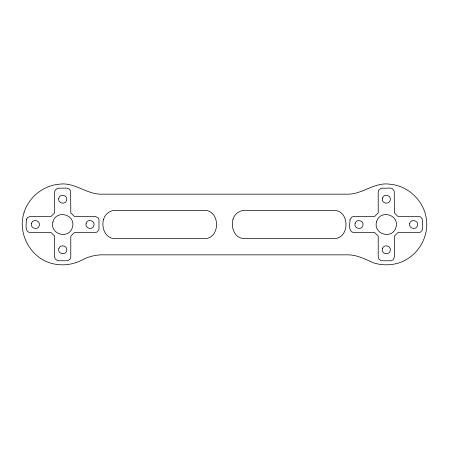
<?xml version="1.0" encoding="UTF-8"?>
<svg xmlns="http://www.w3.org/2000/svg" width="449" height="449" viewBox="0 0 449 449"><rect width="100%" height="100%" fill="white"/><g stroke="black" fill="none" stroke-linecap="round" stroke-linejoin="round"><path stroke-width="0.67" d="M26.435 219.409C26.586 223.434 24.066 231.953 30.341 232.588L51.085 232.588L54.61 236.118L54.61 256.862L55.154 258.882L57.612 260.768L67.793 260.768L70.252 258.882L70.79 256.862L70.79 236.118L74.321 232.588L95.059 232.588L97.085 232.049L98.971 229.591L98.971 219.409L97.921 217.597L95.059 216.412L74.321 216.412L70.79 212.882L70.656 191.094L69.606 189.282L66.749 188.097L57.612 188.232L55.154 190.118L54.61 192.138L54.61 212.882L51.085 216.412L30.341 216.412L27.484 217.597L26.435 219.409M31.492 223.45C29.954 228.423 38.148 230.618 39.304 225.55C40.842 220.577 32.648 218.382 31.492 223.45M52.931 221.885C49.407 234.53 69.202 239.833 72.469 227.115C75.999 214.47 56.204 209.167 52.931 221.885M58.797 198.172C57.259 203.139 65.453 205.333 66.609 200.265C68.141 195.298 59.947 193.104 58.797 198.172M58.797 248.735C57.259 253.702 65.453 255.896 66.609 250.828C68.141 245.861 59.947 243.667 58.797 248.735M86.096 223.45C84.564 228.423 92.758 230.618 93.914 225.55C95.446 220.577 87.252 218.382 86.096 223.45M103.567 219.337C101.115 227.665 105.414 238.789 115.286 238.655L204.273 238.655C220.622 238.868 220.622 210.132 204.273 210.345L115.286 210.345C109.921 210.373 104.982 214.162 103.567 219.337M233.003 219.337C230.556 227.665 234.849 238.789 244.727 238.655L333.714 238.655C350.063 238.868 350.063 210.132 333.714 210.345L244.727 210.345C239.362 210.373 234.423 214.162 233.003 219.337M350.029 219.409C350.181 223.434 347.666 231.953 353.941 232.588L374.679 232.588L378.21 236.118L378.21 256.862L378.748 258.882L381.207 260.768L391.388 260.768L393.201 259.718L394.39 256.862L394.39 236.118L397.915 232.588L418.659 232.588L420.679 232.049L422.565 229.591L422.565 219.409L420.679 216.951L418.659 216.412L397.915 216.412L394.39 212.882L394.25 191.094L392.364 188.636L390.344 188.097L381.207 188.232L378.748 190.118L378.21 192.138L378.21 212.882L374.679 216.412L353.941 216.412L351.915 216.951L350.029 219.409M355.086 223.45C353.554 228.423 361.748 230.618 362.904 225.55C364.436 220.577 356.242 218.382 355.086 223.45M376.531 221.885C373.001 234.53 392.796 239.833 396.069 227.115C399.593 214.47 379.798 209.167 376.531 221.885M382.391 198.172C380.859 203.139 389.053 205.333 390.203 200.265C391.741 195.298 383.547 193.104 382.391 198.172M382.391 248.735C380.859 253.702 389.053 255.896 390.203 250.828C391.741 245.861 383.547 243.667 382.391 248.735M409.696 223.45C408.158 228.423 416.352 230.618 417.508 225.55C419.046 220.577 410.852 218.382 409.696 223.45M24.016 212.68C17.331 233.424 30.302 257.49 51.309 263.31C61.625 266.184 72.839 264.949 82.285 259.892C88.33 256.693 95.031 254.965 101.867 254.836L347.133 254.836C356.837 254.605 365.402 259.354 374.051 263.052C381.757 265.314 389.934 265.404 397.691 263.31C415.886 258.108 428.548 239.323 426.55 220.51C424.816 201.663 408.708 185.734 389.844 184.208C374.382 181.851 362.304 194.63 347.133 194.164L101.867 194.164C86.696 194.63 74.618 181.851 59.156 184.208C43.082 185.628 28.742 197.251 24.016 212.68"/></g></svg>
